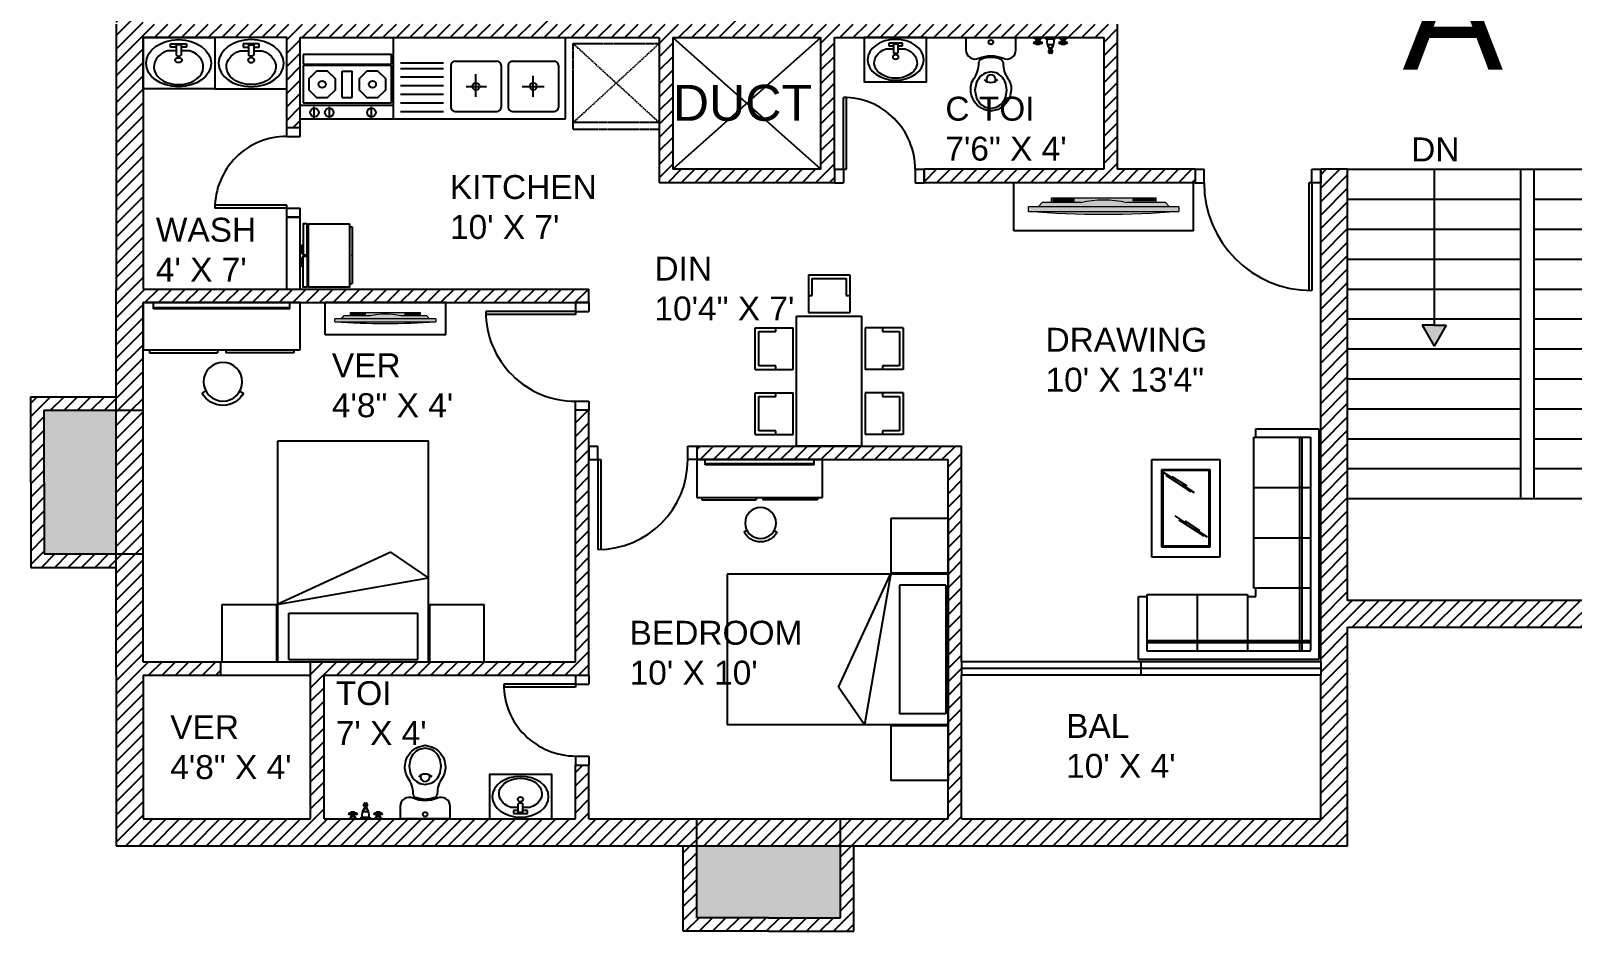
# Model space of a CAD drawing. Header units: inches. Extents: x -13968999 to -13960898, y 3615467 to 3617661.
# Drawn here: x -13963730 to -13963215, y 3616145 to 3616446 of the extents above; entities that cross this region are included whole.
import ezdxf

# ---------------------------------------------------------------- set-up
doc = ezdxf.new("R2010")
doc.units = ezdxf.units.IN
doc.linetypes.add('HIDDEN', pattern=[0.375, 0.25, -0.125])
for name, color, linetype in [('DOOR', 141, 'Continuous'), ('EQUIP', 5, 'Continuous'), ('furniture', 90, 'Continuous'), ('KITCHEN', 4, 'Continuous'), ('STAIRS', 10, 'Continuous'), ('T.V.', 44, 'Continuous'), ('TEXT', 10, 'Continuous'), ('TOILET', 11, 'Continuous'), ('WALL', 141, 'Continuous'), ('WASH BASIN', 246, 'Continuous')]:
    doc.layers.add(name, color=color, linetype=linetype)
doc.layers.add('moveis', color=254, linetype='Continuous', lineweight=5)
doc.layers.add('parede', color=7, linetype='Continuous', lineweight=30)
doc.styles.get("Standard").update_dxf_attribs({"font": 'arial.ttf'})
pattern_1 = [(45, (-1074.5756, 0), (-2.2450640303, 2.2450640303), [])]

# ---------------------------------------------------------------- blocks, each defined once
blk = doc.blocks.new('stairs')
h = blk.add_hatch(color=3)
h.dxf.hatch_style = 1
h.paths.add_polyline_path([(-13963276.97, 3616069.1), (-13963280.97, 3616069.1), (-13963276.97, 3616062.1), (-13963272.97, 3616069.1)])
h = blk.add_hatch(color=3)
h.dxf.hatch_style = 1
h.paths.add_polyline_path([(-13963214.72, 3616069.1), (-13963218.72, 3616069.1), (-13963214.72, 3616062.1), (-13963210.72, 3616069.1)])
for p, q in [((-13963305.85, 3616121.19), (-13963185.85, 3616121.19)), ((-13963305.85, 3615977.19), (-13963305.85, 3616121.19)), ((-13963248.1, 3616121.19), (-13963248.1, 3616011.19)), ((-13963243.6, 3616121.19), (-13963243.6, 3616011.19)), ((-13963185.85, 3616121.19), (-13963185.85, 3615977.19)), ((-13963305.85, 3616111.19), (-13963248.1, 3616111.19)), ((-13963243.6, 3616111.19), (-13963185.85, 3616111.19)), ((-13963305.85, 3616101.19), (-13963248.1, 3616101.19)), ((-13963243.6, 3616101.19), (-13963185.85, 3616101.19)), ((-13963305.85, 3616091.19), (-13963248.1, 3616091.19)), ((-13963243.6, 3616091.19), (-13963185.85, 3616091.19)), ((-13963305.85, 3616081.19), (-13963248.1, 3616081.19)), ((-13963243.6, 3616081.19), (-13963185.85, 3616081.19)), ((-13963305.85, 3616071.19), (-13963248.1, 3616071.19)), ((-13963243.6, 3616071.19), (-13963185.85, 3616071.19)), ((-13963305.85, 3616061.19), (-13963248.1, 3616061.19)), ((-13963243.6, 3616061.19), (-13963185.85, 3616061.19)), ((-13963305.85, 3616051.19), (-13963248.1, 3616051.19)), ((-13963243.6, 3616051.19), (-13963185.85, 3616051.19)), ((-13963305.85, 3616041.19), (-13963248.1, 3616041.19)), ((-13963243.6, 3616041.19), (-13963185.85, 3616041.19)), ((-13963305.85, 3616031.19), (-13963248.1, 3616031.19)), ((-13963243.6, 3616031.19), (-13963185.85, 3616031.19)), ((-13963305.85, 3616021.19), (-13963248.1, 3616021.19)), ((-13963243.6, 3616021.19), (-13963185.85, 3616021.19)), ((-13963305.85, 3616011.19), (-13963185.85, 3616011.19)), ((-13963185.85, 3615977.19), (-13963305.85, 3615977.19))]:
    blk.add_line(p, q)
at = {"color": 3}
for p, q in [((-13963276.97, 3616121.19), (-13963276.97, 3616069.1)), ((-13963214.72, 3616121.19), (-13963214.72, 3616069.1)), ((-13963276.97, 3616069.1), (-13963280.97, 3616069.1)), ((-13963280.97, 3616069.1), (-13963276.97, 3616062.1)), ((-13963276.97, 3616069.1), (-13963272.97, 3616069.1)), ((-13963272.97, 3616069.1), (-13963276.97, 3616062.1)), ((-13963214.72, 3616069.1), (-13963218.72, 3616069.1)), ((-13963218.72, 3616069.1), (-13963214.72, 3616062.1)), ((-13963214.72, 3616069.1), (-13963210.72, 3616069.1)), ((-13963210.72, 3616069.1), (-13963214.72, 3616062.1))]:
    blk.add_line(p, q, dxfattribs=at)
blk = doc.blocks.new('*U11')
for p, q in [((-2, 4.5), (1, 4.5)), ((-2, 4.5), (-2, 0)), ((-2, 0), (1, 0)), ((1, 0), (1, 4.5)), ((37, 0), (36, 0)), ((36, 0), (36, -35.99)), ((37, 4.5), (40, 4.5)), ((37, 0), (37, 4.5)), ((40, 0), (37, 0)), ((37, 0), (37, -36)), ((40, 4.5), (40, 0))]:
    blk.add_line(p, q)
blk.add_arc((37, 0), 36, 180, 270)
blk = doc.blocks.new('*U16')
for p, q in [((-14.53, -15.74), (-11.53, -15.74)), ((-14.53, -15.74), (-14.53, -20.24)), ((-14.53, -20.24), (-11.53, -20.24)), ((-11.53, -20.24), (-11.53, -15.74)), ((-11.53, -20.24), (-11.53, -50.24)), ((-11.53, -20.24), (-10.53, -20.24)), ((-10.53, -20.24), (-10.53, -50.22)), ((18.47, -15.74), (21.47, -15.74)), ((18.47, -20.24), (18.47, -15.74)), ((21.47, -20.24), (18.47, -20.24)), ((21.47, -15.74), (21.47, -20.24))]:
    blk.add_line(p, q)
blk.add_arc((-11.53, -20.24), 30, 270, 0)
blk = doc.blocks.new('*U20')
for p, q in [((24, -24), (24, 0)), ((23, -24), (23, -0.02)), ((0, -24), (-3, -24)), ((-3, -24), (-3, -28.5)), ((0, -24), (0, -28.5)), ((24, -24), (23, -24)), ((27, -24), (24, -24)), ((24, -24), (24, -28.5)), ((27, -24), (27, -28.5)), ((0, -28.5), (-3, -28.5)), ((27, -28.5), (24, -28.5))]:
    blk.add_line(p, q)
blk.add_arc((24, -24), 24, 90, 180.0007)
blk = doc.blocks.new('*U22')
for p, q in [((0, -24), (0, 0)), ((1, -24), (1, -0.02)), ((-3, -24), (0, -24)), ((-3, -24), (-3, -28.5)), ((0, -24), (0, -28.5)), ((0, -24), (1, -24)), ((24, -24), (27, -24)), ((24, -24), (24, -28.5)), ((27, -24), (27, -28.5)), ((-3, -28.5), (0, -28.5)), ((24, -28.5), (27, -28.5))]:
    blk.add_line(p, q)
blk.add_arc((0, -24), 24, 359.9993, 90)
blk = doc.blocks.new('*U21')
for p, q in [((0, -24), (0, 0)), ((1, -24), (1, -0.02)), ((-3, -24), (0, -24)), ((-3, -24), (-3, -28.5)), ((0, -24), (0, -28.5)), ((0, -24), (1, -24)), ((24, -24), (27, -24)), ((24, -24), (24, -28.5)), ((27, -24), (27, -28.5)), ((-3, -28.5), (0, -28.5)), ((24, -28.5), (27, -28.5))]:
    blk.add_line(p, q)
blk.add_arc((0, -24), 24, 359.9993, 90)
blk = doc.blocks.new('MAT-P08')
for p, q in [((-0.075, 1.211), (-0.075, 0.686)), ((-0.075, 1.211), (2.325, 1.211)), ((0.425, 1.211), (0.425, 0.686)), ((0.435, 1.211), (0.435, -0.814)), ((0.535, 1.191), (0.535, 0.766)), ((0.535, 1.191), (1.715, 1.191)), ((1.715, 1.191), (1.715, 0.766)), ((1.815, 1.211), (1.815, -0.814)), ((1.825, 1.211), (1.825, 0.686)), ((2.325, 1.211), (2.325, 0.686)), ((0.535, 0.766), (1.715, 0.766)), ((-0.075, 0.686), (0.425, 0.686)), ((0.425, 0.686), (1.815, 0.443)), ((1.468, 0.207), (0.435, 0.684)), ((1.825, 0.686), (2.325, 0.686)), ((1.815, 0.443), (1.468, 0.207)), ((0.435, -0.814), (1.815, -0.814))]:
    blk.add_line(p, q)
blk = doc.blocks.new('bero-2')
at = {"layer": 'furniture', "color": 0, "linetype": 'ByBlock'}
for p, q in [((-0.151, 0.845), (-0.186, 0.864)), ((0.175, 0.845), (0.21, 0.864)), ((-0.75, 0.45), (0.75, 0.45)), ((-0.75, 0), (-0.75, 0.45)), ((-0.69, 0.45), (-0.69, 0.48)), ((-0.69, 0.48), (-0.04, 0.48)), ((-0.04, 0.45), (-0.04, 0.48)), ((0.69, 0.48), (0.04, 0.48)), ((0.04, 0.45), (0.04, 0.48)), ((0.69, 0.45), (0.69, 0.48)), ((0.75, 0.45), (0.75, 0)), ((0.75, 0), (-0.75, 0)), ((-0.65, 0.06), (-0.65, 0)), ((0.65, 0.06), (-0.65, 0.06)), ((0.65, 0.05), (-0.65, 0.05)), ((0.65, 0.06), (0.65, 0))]:
    blk.add_line(p, q, dxfattribs=at)
blk.add_circle((0.012, 0.756), 0.185, dxfattribs=at)
blk.add_arc((0.012, 0.756), 0.225, 28.6941, 151.3059, dxfattribs=at)
blk = doc.blocks.new('SOFA 1')
at = {"layer": 'furniture'}
for p, q in [((-13963169.4, 3616343.5), (-13963169.4, 3616658)), ((-13963168, 3616659.4), (-13962922.5, 3616659.4)), ((-13963157.9, 3616355), (-13963157.9, 3616646.5)), ((-13963156.5, 3616647.9), (-13962934, 3616647.9)), ((-13963071.8, 3616570.4), (-13963071.8, 3616647.9)), ((-13963002.9, 3616570.4), (-13963002.9, 3616647.9)), ((-13962934, 3616647.9), (-13962934, 3616570.4)), ((-13962922.5, 3616659.4), (-13962922.5, 3616573.2)), ((-13963157.9, 3616561.8), (-13963080.4, 3616561.8)), ((-13963083.3, 3616573.2), (-13963083.3, 3616561.8)), ((-13963071.8, 3616573.2), (-13963083.3, 3616573.2)), ((-13963080.4, 3616561.8), (-13963080.4, 3616355)), ((-13962934, 3616570.4), (-13963071.8, 3616570.4)), ((-13962922.5, 3616573.2), (-13962934, 3616573.2)), ((-13963033.8, 3616385.3), (-13963033.8, 3616519.2)), ((-13963033.8, 3616519.2), (-13962940.8, 3616519.2)), ((-13962940.8, 3616519.2), (-13962940.8, 3616385.3)), ((-13963080.4, 3616492.8), (-13963157.9, 3616492.8)), ((-13963020.1, 3616399), (-13963020.1, 3616505.5)), ((-13963020.1, 3616505.5), (-13962954.5, 3616505.5)), ((-13963018.8, 3616400.3), (-13963018.8, 3616504.1)), ((-13963018.8, 3616504.1), (-13962955.9, 3616504.1)), ((-13962998.7, 3616480.1), (-13963016.3, 3616491.5)), ((-13962955.9, 3616504.1), (-13962955.9, 3616400.3)), ((-13962954.5, 3616505.5), (-13962954.5, 3616399)), ((-13962977.4, 3616468), (-13963011.8, 3616490.3)), ((-13962985.7, 3616469.6), (-13963006, 3616482.8)), ((-13962972.1, 3616462.8), (-13962988.6, 3616473.5)), ((-13962981.2, 3616419.1), (-13962998.8, 3616430.5)), ((-13962959.9, 3616407), (-13962994.2, 3616429.3)), ((-13963080.4, 3616423.9), (-13963157.9, 3616423.9)), ((-13962968.2, 3616408.6), (-13962988.5, 3616421.8)), ((-13962954.6, 3616401.8), (-13962971.1, 3616412.5)), ((-13962954.5, 3616399), (-13963020.1, 3616399)), ((-13962955.9, 3616400.3), (-13963018.8, 3616400.3)), ((-13962940.8, 3616385.3), (-13963033.8, 3616385.3)), ((-13963083.3, 3616343.5), (-13963169.4, 3616343.5)), ((-13963080.4, 3616355), (-13963157.9, 3616355)), ((-13963083.3, 3616355), (-13963083.3, 3616343.5))]:
    blk.add_line(p, q, dxfattribs=at)
at = {"layer": 'furniture', "color": 8}
for p, q in [((-13963146.4, 3616647.9), (-13963146.4, 3616355)), ((-13963143.6, 3616647.9), (-13963143.6, 3616355)), ((-13962934, 3616636.4), (-13963157.9, 3616636.4)), ((-13962934, 3616633.5), (-13963157.9, 3616633.5))]:
    blk.add_line(p, q, dxfattribs=at)
at = {"layer": 'furniture'}
for centre in [(-13963168, 3616658), (-13963156.5, 3616646.5)]:
    blk.add_arc(centre, 1.37, 90, 180, dxfattribs=at)
blk = doc.blocks.new('DINNING TABLE')
at = {"layer": 'furniture', "color": 3, "linetype": 'Continuous'}
for p, q in [((-13962824.27, 3616409.17), (-13962824.27, 3616392.47)), ((-13962824.27, 3616409.17), (-13962805.98, 3616409.17)), ((-13962822.65, 3616407.55), (-13962807.56, 3616407.55)), ((-13962822.65, 3616400.04), (-13962822.65, 3616407.55)), ((-13962807.56, 3616407.55), (-13962807.56, 3616400.04)), ((-13962805.98, 3616409.17), (-13962805.98, 3616392.47)), ((-13962795.61, 3616409.17), (-13962777.33, 3616409.17)), ((-13962795.61, 3616409.17), (-13962795.61, 3616392.47)), ((-13962794.04, 3616407.55), (-13962778.91, 3616407.55)), ((-13962794.04, 3616400.04), (-13962794.04, 3616407.55)), ((-13962778.91, 3616407.55), (-13962778.91, 3616400.04)), ((-13962777.33, 3616409.17), (-13962777.33, 3616392.47)), ((-13962824.27, 3616400.04), (-13962822.65, 3616400.04)), ((-13962807.56, 3616400.04), (-13962805.98, 3616400.04)), ((-13962795.61, 3616400.04), (-13962794.04, 3616400.04)), ((-13962778.91, 3616400.04), (-13962777.33, 3616400.04)), ((-13962824.27, 3616392.47), (-13962805.98, 3616392.47)), ((-13962795.61, 3616392.47), (-13962777.33, 3616392.47)), ((-13962829.43, 3616390.9), (-13962772.17, 3616390.9)), ((-13962829.43, 3616362.24), (-13962829.43, 3616390.9)), ((-13962772.17, 3616390.9), (-13962772.17, 3616362.24)), ((-13962753.89, 3616385.68), (-13962770.55, 3616385.68)), ((-13962770.55, 3616385.68), (-13962770.55, 3616367.4)), ((-13962763.03, 3616385.68), (-13962763.03, 3616384.11)), ((-13962753.89, 3616385.68), (-13962753.89, 3616367.4)), ((-13962763.03, 3616384.11), (-13962755.46, 3616384.11)), ((-13962755.46, 3616384.11), (-13962755.46, 3616369.03)), ((-13962753.89, 3616367.4), (-13962770.55, 3616367.4)), ((-13962755.46, 3616369.03), (-13962763.03, 3616369.03)), ((-13962763.03, 3616369.03), (-13962763.03, 3616367.4)), ((-13962772.17, 3616362.24), (-13962829.43, 3616362.24)), ((-13962805.98, 3616360.66), (-13962824.27, 3616360.66)), ((-13962824.27, 3616343.96), (-13962824.27, 3616360.66)), ((-13962805.98, 3616343.96), (-13962805.98, 3616360.66)), ((-13962777.33, 3616360.66), (-13962795.61, 3616360.66)), ((-13962795.61, 3616343.96), (-13962795.61, 3616360.66)), ((-13962777.33, 3616343.96), (-13962777.33, 3616360.66)), ((-13962822.65, 3616353.1), (-13962824.27, 3616353.1)), ((-13962822.65, 3616345.53), (-13962822.65, 3616353.1)), ((-13962805.98, 3616353.1), (-13962807.56, 3616353.1)), ((-13962807.56, 3616353.1), (-13962807.56, 3616345.53)), ((-13962794.04, 3616353.1), (-13962795.61, 3616353.1)), ((-13962794.04, 3616345.53), (-13962794.04, 3616353.1)), ((-13962777.33, 3616353.1), (-13962778.91, 3616353.1)), ((-13962778.91, 3616353.1), (-13962778.91, 3616345.53)), ((-13962807.56, 3616345.53), (-13962822.65, 3616345.53)), ((-13962778.91, 3616345.53), (-13962794.04, 3616345.53)), ((-13962805.98, 3616343.96), (-13962824.27, 3616343.96)), ((-13962777.33, 3616343.96), (-13962795.61, 3616343.96))]:
    blk.add_line(p, q, dxfattribs=at)
blk = doc.blocks.new('A1138DA')
at = {"color": 0}
for p, q in [((0.091, -0.123), (0.091, 0.123)), ((0.091, 0.123), (0.161, 0.123)), ((0.109, 0.04), (0.327, 0.04)), ((0.161, 0.123), (0.161, 0.04)), ((0.161, -0.123), (0.091, -0.123)), ((0.109, -0.04), (0.327, -0.04)), ((0.161, -0.04), (0.161, -0.123))]:
    blk.add_line(p, q, dxfattribs=at)
for points in [[(0.109, 0.04), (0.109, -0.04)], [(0.234, 0.169), (0.234, 0.04)], [(0.234, -0.04), (0.234, -0.169)]]:
    blk.add_lwpolyline(points, dxfattribs=at)
for centre, radius in [((0.5, 0), 0.5), ((0.434, 0), 0.0517)]:
    blk.add_circle(centre, radius, dxfattribs=at)
for centre, radius, start, end in [((0.574, 0), 0.38, 206.4484, 153.5516), ((0.302, 0), 0.047, 301.674, 58.326)]:
    blk.add_arc(centre, radius, start, end, dxfattribs=at)
blk = doc.blocks.new('BASIN')
at = {"layer": 'WASH BASIN'}
for points in [[(0, 0), (60.9, 0), (60.9, 85.6), (0, 85.6)], [(0, 0), (60.9, 0), (60.9, -85.6), (0, -85.6)]]:
    blk.add_lwpolyline(points, close=True, dxfattribs=at)
at = {"layer": 'WASH BASIN', "xscale": -56.10109982360841, "yscale": 77.57189111412524, "zscale": 20.77818511985496, "rotation": 180}
blk.add_blockref('A1138DA', (2.5, 43.2), dxfattribs=at)
at = {"layer": 'WASH BASIN', "xscale": 56.10109982360841, "yscale": 77.57189111412524, "zscale": 20.77818511985496}
blk.add_blockref('A1138DA', (2.5, -43.2), dxfattribs=at)
blk = doc.blocks.new('A$C5C1D47C0')
at = {"layer": 'EQUIP'}
blk.add_lwpolyline([(0, 0), (0.418, 0), (0.418, 0.587), (0, 0.587)], close=True, dxfattribs=at)
at = {"layer": 'EQUIP', "xscale": -0.38475, "yscale": 0.5320000000000001, "zscale": 0.1425, "rotation": 180}
blk.add_blockref('A1138DA', (0.017, 0.296), dxfattribs=at)
blk = doc.blocks.new('WC')
blk.add_line((0.55, 0), (0, 0))
for points in [[(0.354, 0.791, -0.118657), (0.44, 0.727, -0.10025), (0.488, 0.639), (0.495, 0.597, -0.195655), (0.462, 0.45, 0.151462), (0.408, 0.28, -0.356032), (0.368, 0.231, -0.170254), (0.182, 0.231, -0.356032), (0.142, 0.28, 0.151462), (0.088, 0.45, -0.195655), (0.055, 0.597), (0.062, 0.639, -0.10025), (0.11, 0.727, -0.118657), (0.196, 0.791), (0.275, 0.81)], [(0.099, 0.579), (0.111, 0.508, 0.096427), (0.148, 0.441, 0.113835), (0.216, 0.389), (0.276, 0.378), (0.338, 0.392, 0.1129), (0.402, 0.441, 0.096427), (0.439, 0.508), (0.451, 0.579), (0.439, 0.649, 0.096427), (0.402, 0.717, 0.1129), (0.338, 0.765), (0.275, 0.78), (0.212, 0.765, 0.1129), (0.148, 0.717, 0.096427), (0.111, 0.649)]]:
    blk.add_lwpolyline(points, format="xyb", close=True)
blk.add_lwpolyline([(0.55, 0), (0.55, 0.137, 0.542623), (0.409, 0.228, -0.212019), (0.141, 0.228, 0.542623), (0, 0.137), (0, 0)], format="xyb")
blk.add_circle((0.275, 0.05), 0.025)
for centre, radius, start, end in [((0.275, 0.389), 0.105, 44.1885, 135.8115), ((0.275, 0.462), 0.05, 154.6187, 25.3813)]:
    blk.add_arc(centre, radius, start, end)
blk = doc.blocks.new('BATHROOM OBJ')
at = {"layer": 'TOILET'}
for p, q in [((-24.56, -13.96), (-24.85, -13.96)), ((-24.56, -14.25), (-24.85, -14.25)), ((-23.57, -14.98), (-24.68, -14.98)), ((-23.69, -13.96), (-23.4, -13.96)), ((-23.69, -14.25), (-23.4, -14.25)), ((-21.08, -15.27), (-18.75, -15.27)), ((-20.49, -10.91), (-19.33, -10.91)), ((-19.33, -11.49), (-20.49, -11.49)), ((-20.49, -12.36), (-19.33, -12.36)), ((-19.33, -13.52), (-20.49, -13.52)), ((-20.2, -12.36), (-20.2, -11.78)), ((-19.62, -11.78), (-19.62, -12.36)), ((-16.13, -13.96), (-16.43, -13.96)), ((-16.13, -14.25), (-16.43, -14.25)), ((-15.14, -14.98), (-16.25, -14.98)), ((-15.26, -13.96), (-14.97, -13.96)), ((-15.26, -14.25), (-14.97, -14.25)), ((-25.73, -15.85), (-22.53, -15.85)), ((-25.15, -15.56), (-23.1, -15.56)), ((-21.66, -15.85), (-18.17, -15.85)), ((-17.3, -15.85), (-14.1, -15.85)), ((-16.73, -15.56), (-14.67, -15.56))]:
    blk.add_line(p, q, dxfattribs=at)
for points in [[(-24.56, -14.69), (-24.56, -13.52), (-23.69, -13.52), (-23.69, -14.69)], [(-16.13, -14.69), (-16.13, -13.52), (-15.26, -13.52), (-15.26, -14.69)]]:
    blk.add_lwpolyline(points, close=True, dxfattribs=at)
for points in [[(-20.49, -11.49), (-20.49, -10.91)], [(-20.2, -10.62), (-19.62, -10.62)], [(-19.62, -11.78), (-20.2, -11.78)], [(-19.33, -10.91), (-19.33, -11.49)]]:
    blk.add_lwpolyline(points, dxfattribs=at)
for centre in [(-25.14, -14.11), (-24.13, -14.11), (-23.11, -14.11), (-16.72, -14.11), (-15.7, -14.11), (-14.68, -14.11)]:
    blk.add_circle(centre, 0.325, dxfattribs=at)
for centre, radius, start, end in [((-26.16, -14.25), 1.66, 285.2551, 344.7449), ((-22.09, -14.25), 1.66, 195.2551, 254.7449), ((-20.84, -16.09), 0.852, 106.1502, 163.8498), ((-16.43, -14.69), 4.69, 150.2551, 187.125), ((-19.17, -12.94), 1.45, 156.3417, 203.6583), ((-20.21, -10.9), 0.282, 88.2224, 181.7776), ((-20.21, -11.5), 0.282, 178.2224, 271.7776), ((-19.61, -10.9), 0.282, 358.2224, 91.7776), ((-19.61, -11.5), 0.282, 268.2224, 1.7776), ((-23.4, -14.69), 4.69, 352.875, 29.7449), ((-20.66, -12.94), 1.45, 336.3417, 23.6584), ((-18.99, -16.09), 0.852, 16.1502, 73.8498), ((-17.73, -14.25), 1.66, 285.2551, 344.7449), ((-13.66, -14.25), 1.66, 195.2551, 254.7449)]:
    blk.add_arc(centre, radius, start, end, dxfattribs=at)
at = {"layer": 'TOILET', "xscale": 30.34117043062729, "yscale": 30.34117043062729, "zscale": 30.34117043062729}
blk.add_blockref('WC', (-8.34, -15.85), dxfattribs=at)
at = {"layer": 'TOILET', "xscale": 35.37916646338279, "yscale": 35.37916646338279, "zscale": 35.37916646338279, "rotation": 90}
blk.add_blockref('A$C5C1D47C0', (42.31, -15.85), dxfattribs=at)
blk = doc.blocks.new('KITCHEN')
at = {"layer": 'KITCHEN'}
for p, q in [((-56, -26.6), (-56, 36.3)), ((16.3, -26.6), (16.3, 36.3)), ((149.7, -26.6), (149.7, 36.3)), ((14.8, 23.2), (-53.6, 23.2)), ((-53.6, 23.2), (-53.6, 15.6)), ((-53.6, 15.6), (14.8, 15.6)), ((14.8, 14.6), (-53.6, 14.6)), ((-53.6, 14.6), (-53.6, -14.2)), ((14.8, 15.6), (14.8, 23.2)), ((14.8, -14.2), (14.8, 14.6)), ((21.9, 16.8), (55.2, 16.8)), ((21.9, 12.3), (55.2, 12.3)), ((60.8, 14.6), (60.8, -17.7)), ((64.1, 17.9), (96.4, 17.9)), ((99.7, 14.6), (99.7, -17.7)), ((105.2, 14.6), (105.2, -17.7)), ((108.6, 17.9), (140.8, 17.9)), ((144.2, 14.6), (144.2, -17.7)), ((-23.3, 10.3), (-15.6, 10.3)), ((-23.3, -10.3), (-23.3, 10.3)), ((-15.6, -10.3), (-15.6, 10.3)), ((21.9, 5.7), (55.2, 5.7)), ((80.2, -9.7), (80.2, 7.8)), ((124.7, -9.7), (124.7, 6.5)), ((-23.3, -10.3), (-15.6, -10.3)), ((21.9, -1), (55.2, -1)), ((21.9, -7.7), (55.2, -7.7)), ((72.7, -1.6), (88.5, -1.6)), ((116, -1.6), (133, -1.6)), ((-56, -16.2), (16.3, -16.2)), ((-53.6, -14.2), (14.8, -14.2)), ((-45, -26.1), (-45, -17.5)), ((-33.2, -26.1), (-33.2, -17.5)), ((-0.8, -26.1), (-0.8, -17.5)), ((21.9, -14.3), (55.2, -14.3)), ((21.9, -21), (55.2, -21)), ((64.1, -21), (96.4, -21)), ((108.6, -21), (140.8, -21)), ((-56, -26.6), (149.7, -26.6))]:
    blk.add_line(p, q, dxfattribs=at)
at = {"layer": 'KITCHEN', "linetype": 'HIDDEN'}
for p, q in [((155.6, 31.6), (222.3, 31.6)), ((222.3, 31.6), (155.6, -29.6)), ((155.6, 31.6), (222.3, -29.6)), ((155.6, -35.1), (155.6, 31.6)), ((222.3, 31.6), (222.3, -35.1)), ((222.3, -29.6), (155.6, -29.6)), ((222.3, -35.1), (155.6, -35.1))]:
    blk.add_line(p, q, dxfattribs=at)
at = {"layer": 'KITCHEN'}
for points in [[(-43.2, 10.3), (-49.2, 4.3), (-49.2, -4.3), (-43.2, -10.3), (-34.7, -10.3), (-28.6, -4.3), (-28.6, 4.3), (-34.7, 10.3)], [(-4.3, 10.3), (-10.3, 4.3), (-10.3, -4.3), (-4.3, -10.3), (4.3, -10.3), (10.3, -4.3), (10.3, 4.3), (4.3, 10.3)]]:
    blk.add_lwpolyline(points, close=True, dxfattribs=at)
for centre, radius in [((-38.9, 0), 2.78), ((0, 0), 2.78), ((80.2, -1.6), 2.78), ((124.7, -1.6), 2.78), ((-44.9, -21.8), 3.34), ((-33.4, -21.8), 3.34), ((-0.8, -21.8), 3.34)]:
    blk.add_circle(centre, radius, dxfattribs=at)
for centre, start, end in [((64.1, 14.6), 90, 180), ((96.4, 14.6), 0, 90), ((108.6, 14.6), 90, 180), ((140.8, 14.6), 0, 90), ((64.1, -17.7), 180, 270), ((96.4, -17.7), 270, 0), ((108.6, -17.7), 180, 270), ((140.8, -17.7), 270, 0)]:
    blk.add_arc(centre, 3.34, start, end, dxfattribs=at)
blk = doc.blocks.new('FRIDGE')
at = {"layer": 'KITCHEN'}
for p, q in [((-41.3, 63.5), (40.3, 63.5)), ((-41.3, 59.5), (-41.3, 63.5)), ((40.3, 59.5), (40.3, 63.5)), ((-15.1, -10.2), (-15.1, -7.8)), ((-3.1, -10.2), (-15.1, -10.2)), ((-3.1, -7.8), (-3.1, -10.2)), ((3.1, -7.8), (3.1, -10.2)), ((3.1, -10.2), (15.1, -10.2)), ((15.1, -10.2), (15.1, -7.8))]:
    blk.add_line(p, q, dxfattribs=at)
for points in [[(-45.9, 59.5), (45.9, 59.5), (45.9, 0), (-45.9, 0)], [(-45.9, -1.7), (-45.9, -7.8), (-1, -7.8), (-1, -1.7)], [(45.9, -1.7), (45.9, -7.8), (1, -7.8), (1, -1.7)]]:
    blk.add_lwpolyline(points, close=True, dxfattribs=at)
blk.add_point((-0.5, 63.5), dxfattribs=at)
blk = doc.blocks.new('PLASMA 2')
at = {"layer": 'moveis', "lineweight": 5, "ltscale": 0.08}
h = blk.add_hatch(dxfattribs=at)
h.set_pattern_fill('_USER,_O', color=0, scale=0.008, double=1, pattern_type=0)
h.set_pattern_definition([(360, (-4.134502, -6.848382), (2e-18, 0.008), []), (90, (-4.134502, -6.848382), (-0.008, 2e-18), [])])
h.paths.add_polyline_path([(-0.21, -0.097), (-0.362, -0.097), (-0.362, -0.111), (-0.21, -0.111)])
h = blk.add_hatch(dxfattribs=at)
h.set_pattern_fill('_USER,_O', color=0, scale=0.008, double=1, pattern_type=0)
h.set_pattern_definition([(180, (4.134502, -6.848382), (2e-18, 0.008), []), (90, (4.134502, -6.848382), (0.008, -1e-18), [])])
h.paths.add_polyline_path([(0.21, -0.097), (0.362, -0.097), (0.362, -0.111), (0.21, -0.111)])
at = {"layer": 'parede', "ltscale": 0.08}
h = blk.add_hatch(color=252, dxfattribs=at)
h.dxf.hatch_style = 1
h.set_gradient(color1=(131, 136, 145), one_color=1, tint=1, name='CURVED')
h.paths.add_polyline_path([(-0.535, -0.022), (0.535, -0.022, 0.040195)])
h = blk.add_hatch(color=252, dxfattribs=at)
h.dxf.hatch_style = 1
h.set_gradient(color1=(131, 136, 145), color2=(0, 0, 0), one_color=1, name='CURVED')
h.paths.add_polyline_path([(0.535, -0.022), (-0.535, -0.022), (-0.535, -0.055), (0.535, -0.055)])
h = blk.add_hatch(color=252, dxfattribs=at)
h.dxf.hatch_style = 1
h.set_gradient(color1=(131, 136, 145), one_color=1, tint=1, name='CYLINDER')
h.paths.add_polyline_path([(0.467, -0.055), (-0.467, -0.055), (-0.436, -0.088), (-0.164, -0.088, 0.114423), (0.164, -0.088), (0.436, -0.088)])
h = blk.add_hatch(color=252, dxfattribs=at)
h.dxf.hatch_style = 1
h.set_gradient(color1=(131, 136, 145), color2=(0, 0, 0), one_color=1, name='CURVED')
h.paths.add_polyline_path([(0.372, -0.088), (0.164, -0.088, -0.114423), (-0.164, -0.088), (-0.372, -0.088), (-0.372, -0.12), (0.372, -0.12)])
h.paths.add_polyline_path([(-0.21, -0.111), (-0.362, -0.111), (-0.362, -0.097), (-0.21, -0.097)], flags=16)
h.paths.add_polyline_path([(0.21, -0.111), (0.21, -0.097), (0.362, -0.097), (0.362, -0.111)], flags=16)
at = {"layer": 'moveis', "color": 0, "lineweight": 9, "ltscale": 0.08}
for p, q in [((-0.535, -0.022), (-0.535, -0.055)), ((0.535, -0.055), (-0.535, -0.055)), ((-0.467, -0.055), (-0.436, -0.088)), ((-0.436, -0.088), (-0.164, -0.088)), ((-0.372, -0.088), (-0.372, -0.12)), ((0.164, -0.088), (0.436, -0.088)), ((0.372, -0.088), (0.372, -0.12)), ((0.467, -0.055), (0.436, -0.088)), ((0.535, -0.055), (0.535, -0.022)), ((-0.372, -0.12), (0.372, -0.12))]:
    blk.add_line(p, q, dxfattribs=at)
at = {"layer": 'moveis', "color": 0, "lineweight": 5, "ltscale": 0.08}
blk.add_line((-0.535, -0.022), (0.535, -0.022), dxfattribs=at)
for points in [[(-0.362, -0.097), (-0.21, -0.097), (-0.21, -0.111), (-0.362, -0.111)], [(0.362, -0.097), (0.21, -0.097), (0.21, -0.111), (0.362, -0.111)]]:
    blk.add_lwpolyline(points, close=True, dxfattribs=at)
at = {"layer": 'moveis', "color": 0, "lineweight": 9, "ltscale": 0.08}
for centre, radius, start, end in [((0, -6.666), 6.666, 85.3965, 94.6035), ((0, 0.618), 0.724, 256.9449, 283.0551)]:
    blk.add_arc(centre, radius, start, end, dxfattribs=at)
blk = doc.blocks.new('T.V.')
for p, q in [((-13962268.96, 3616388.43), (-13962328.96, 3616388.43)), ((-13962328.96, 3616372.35), (-13962328.96, 3616388.43)), ((-13962268.96, 3616372.35), (-13962268.96, 3616388.43)), ((-13962268.96, 3616372.35), (-13962328.96, 3616372.35))]:
    blk.add_line(p, q)
at = {"layer": 'parede', "xscale": -46.96721271272321, "yscale": 46.96721271272321, "zscale": 46.96721271272321, "rotation": 180}
blk.add_blockref('PLASMA 2', (-13962298.96, 3616377.8), dxfattribs=at)

msp = doc.modelspace()

# ---------------------------------------------------------------- hatches: boundary and pattern name
at = {"true_color": 0xadddf7}
h = msp.add_hatch(dxfattribs=at)
h.set_pattern_fill('ANSI31', color=141)
h.set_pattern_definition(pattern_1)
h.paths.add_polyline_path([(-13963692.55, 3616443.74), (-13963644.55, 3616443.74), (-13963644.55, 3616413.74), (-13963640.05, 3616413.74), (-13963640.05, 3616443.74), (-13963520.05, 3616443.74), (-13963520.05, 3616395.24), (-13963466.05, 3616395.24), (-13963461.55, 3616395.24), (-13963461.55, 3616399.74), (-13963461.55, 3616443.74), (-13963371.55, 3616443.74), (-13963371.55, 3616399.74), (-13963431.55, 3616399.74), (-13963431.55, 3616395.24), (-13963371.55, 3616395.24), (-13963341.05, 3616395.24), (-13963341.05, 3616399.74), (-13963367.05, 3616399.74), (-13963367.05, 3616448.24), (-13963491.55, 3616448.24), (-13963491.55, 3616520.24), (-13963496.05, 3616520.24), (-13963496.05, 3616448.24), (-13963556.05, 3616448.24), (-13963556.05, 3616516.24), (-13963526.05, 3616516.24), (-13963526.05, 3616520.24), (-13963560.55, 3616520.24), (-13963560.55, 3616448.24), (-13963640.05, 3616448.24), (-13963692.55, 3616448.24), (-13963692.55, 3616484.24), (-13963701.55, 3616484.24), (-13963701.55, 3616448.24), (-13963701.55, 3616359.74), (-13963701.55, 3616319.24), (-13963692.55, 3616319.24), (-13963692.55, 3616355.24), (-13963543.55, 3616355.24), (-13963543.55, 3616359.74), (-13963692.55, 3616359.74)])
h.paths.add_polyline_path([(-13963515.55, 3616399.74), (-13963515.55, 3616443.74), (-13963491.55, 3616443.74), (-13963466.05, 3616443.74), (-13963466.05, 3616399.74)], flags=16)
h = msp.add_hatch(dxfattribs=at)
h.set_pattern_fill('ANSI31', color=141)
h.set_pattern_definition(pattern_1)
h.paths.add_polyline_path([(-13963161.05, 3616255.74), (-13963161.05, 3616399.74), (-13963170.05, 3616399.74), (-13963170.05, 3616255.74), (-13963290.05, 3616255.74), (-13963290.05, 3616399.74), (-13963299.05, 3616399.74), (-13963299.05, 3616395.24), (-13963299.05, 3616235.24), (-13963299.05, 3616230.74), (-13963299.05, 3616182.74), (-13963419.05, 3616182.74), (-13963419.05, 3616230.74), (-13963419.05, 3616235.24), (-13963419.05, 3616307.24), (-13963507.55, 3616307.24), (-13963507.55, 3616302.74), (-13963423.55, 3616302.74), (-13963423.55, 3616182.74), (-13963459.55, 3616182.74), (-13963459.55, 3616173.74), (-13963419.05, 3616173.74), (-13963290.05, 3616173.74), (-13963290.05, 3616230.74), (-13963290.05, 3616246.74), (-13963170.05, 3616246.74), (-13963170.05, 3616173.74), (-13963161.05, 3616173.74), (-13963036.55, 3616173.74), (-13963000.55, 3616173.74), (-13963000.55, 3616182.74), (-13963036.55, 3616182.74), (-13963036.55, 3616235.24), (-13963036.55, 3616302.74), (-13962952.55, 3616302.74), (-13962952.55, 3616307.24), (-13963041.05, 3616307.24), (-13963041.05, 3616235.24), (-13963041.05, 3616230.74), (-13963041.05, 3616182.74), (-13963161.05, 3616182.74), (-13963161.05, 3616230.74), (-13963161.05, 3616235.24)])
h = msp.add_hatch(dxfattribs=at)
h.set_pattern_fill('ANSI31', color=141)
h.set_pattern_definition(pattern_1)
h.paths.add_polyline_path([(-13963725.55, 3616295.24), (-13963725.55, 3616319.24), (-13963701.55, 3616319.24), (-13963701.55, 3616323.74), (-13963730.05, 3616323.74), (-13963730.05, 3616295.24), (-13963730.05, 3616266.74), (-13963701.55, 3616266.74), (-13963701.55, 3616271.24), (-13963725.55, 3616271.24)])
at = {"true_color": 0x139b48}
h = msp.add_hatch(color=114, dxfattribs=at)
h.dxf.hatch_style = 1
h.paths.add_polyline_path([(-13963725.55, 3616271.24), (-13963701.55, 3616271.24), (-13963701.55, 3616319.24), (-13963725.55, 3616319.24), (-13963725.55, 3616295.24)])
at = {"true_color": 0xadddf7}
h = msp.add_hatch(dxfattribs=at)
h.set_pattern_fill('ANSI31', color=141)
h.set_pattern_definition(pattern_1)
h.paths.add_polyline_path([(-13963692.55, 3616230.74), (-13963666.55, 3616230.74), (-13963666.55, 3616235.24), (-13963692.55, 3616235.24), (-13963692.55, 3616271.24), (-13963701.55, 3616271.24), (-13963701.55, 3616230.74), (-13963701.55, 3616173.74), (-13963636.55, 3616173.74), (-13963507.55, 3616173.74), (-13963507.55, 3616182.74), (-13963543.55, 3616182.74), (-13963543.55, 3616200.74), (-13963548.05, 3616200.74), (-13963548.05, 3616182.74), (-13963632.05, 3616182.74), (-13963632.05, 3616230.74), (-13963548.05, 3616230.74), (-13963543.55, 3616230.74), (-13963543.55, 3616302.74), (-13963543.55, 3616307.24), (-13963543.55, 3616319.24), (-13963548.05, 3616319.24), (-13963548.05, 3616307.24), (-13963548.05, 3616235.24), (-13963636.55, 3616235.24), (-13963636.55, 3616230.74), (-13963636.55, 3616182.74), (-13963692.55, 3616182.74)])
h = msp.add_hatch(dxfattribs=at)
h.set_pattern_fill('ANSI31', color=141)
h.set_pattern_definition(pattern_1)
h.paths.add_polyline_path([(-13963692.55, 3616319.24), (-13963701.55, 3616319.24), (-13963701.55, 3616271.24), (-13963692.55, 3616271.24)])
h = msp.add_hatch(dxfattribs=at)
h.set_pattern_fill('ANSI31', color=141)
h.set_pattern_definition(pattern_1)
h.paths.add_polyline_path([(-13963459.55, 3616182.74), (-13963507.55, 3616182.74), (-13963507.55, 3616173.74), (-13963459.55, 3616173.74)])
h = msp.add_hatch(dxfattribs=at)
h.set_pattern_fill('ANSI31', color=141)
h.set_pattern_definition(pattern_1)
h.paths.add_polyline_path([(-13963507.55, 3616173.74), (-13963512.05, 3616173.74), (-13963512.05, 3616145.24), (-13963483.55, 3616145.24), (-13963455.05, 3616145.24), (-13963455.05, 3616173.74), (-13963459.55, 3616173.74), (-13963459.55, 3616149.74), (-13963483.55, 3616149.74), (-13963507.55, 3616149.74)])
at = {"true_color": 0x139b48}
h = msp.add_hatch(color=114, dxfattribs=at)
h.dxf.hatch_style = 1
h.paths.add_polyline_path([(-13963483.55, 3616149.74), (-13963459.55, 3616149.74), (-13963459.55, 3616173.74), (-13963507.55, 3616173.74), (-13963507.55, 3616149.74)])

# ---------------------------------------------------------------- linework, layer by layer
at = {"color": 141, "true_color": 0xadddf7}
for p, q in [((-13963466.05, 3616443.74), (-13963515.55, 3616399.74)), ((-13963515.55, 3616443.74), (-13963466.05, 3616399.74))]:
    msp.add_line(p, q, dxfattribs=at)
at = {"layer": 'WALL', "color": 141, "true_color": 0xadddf7}
for p, q in [((-13963701.55, 3616448.24), (-13963701.55, 3616359.74)), ((-13963367.05, 3616448.24), (-13963367.05, 3616399.74)), ((-13963644.55, 3616443.74), (-13963692.55, 3616443.74)), ((-13963692.55, 3616443.74), (-13963692.55, 3616359.74)), ((-13963644.55, 3616413.74), (-13963644.55, 3616443.74)), ((-13963640.05, 3616443.74), (-13963520.05, 3616443.74)), ((-13963640.05, 3616413.74), (-13963640.05, 3616443.74)), ((-13963556.05, 3616443.74), (-13963520.05, 3616443.74)), ((-13963520.05, 3616443.74), (-13963520.05, 3616395.24)), ((-13963515.55, 3616443.74), (-13963515.55, 3616399.74)), ((-13963515.55, 3616443.74), (-13963491.55, 3616443.74)), ((-13963491.55, 3616443.74), (-13963466.05, 3616443.74)), ((-13963466.05, 3616399.74), (-13963466.05, 3616443.74)), ((-13963461.55, 3616399.74), (-13963461.55, 3616443.74)), ((-13963461.55, 3616443.74), (-13963371.55, 3616443.74)), ((-13963371.55, 3616443.74), (-13963371.55, 3616399.74)), ((-13963644.55, 3616413.74), (-13963640.05, 3616413.74)), ((-13963466.05, 3616395.24), (-13963520.05, 3616395.24)), ((-13963466.05, 3616399.74), (-13963515.55, 3616399.74)), ((-13963461.55, 3616395.24), (-13963466.05, 3616395.24)), ((-13963461.55, 3616399.74), (-13963461.55, 3616395.24)), ((-13963371.55, 3616399.74), (-13963431.55, 3616399.74)), ((-13963431.55, 3616395.24), (-13963431.55, 3616399.74)), ((-13963371.55, 3616395.24), (-13963431.55, 3616395.24)), ((-13963371.55, 3616399.74), (-13963423.55, 3616399.74)), ((-13963341.05, 3616395.24), (-13963419.05, 3616395.24)), ((-13963341.05, 3616399.74), (-13963367.05, 3616399.74)), ((-13963341.05, 3616399.74), (-13963341.05, 3616395.24)), ((-13963290.05, 3616399.74), (-13963299.05, 3616399.74)), ((-13963299.05, 3616395.24), (-13963299.05, 3616399.74)), ((-13963299.05, 3616235.24), (-13963299.05, 3616395.24)), ((-13963290.05, 3616399.74), (-13963170.05, 3616399.74)), ((-13963290.05, 3616255.74), (-13963290.05, 3616399.74)), ((-13963644.55, 3616359.74), (-13963644.55, 3616383.74)), ((-13963640.05, 3616383.74), (-13963644.55, 3616383.74)), ((-13963640.05, 3616359.74), (-13963640.05, 3616383.74)), ((-13963640.05, 3616359.74), (-13963640.05, 3616383.74)), ((-13963701.55, 3616230.74), (-13963701.55, 3616359.74)), ((-13963692.55, 3616359.74), (-13963543.55, 3616359.74)), ((-13963692.55, 3616359.74), (-13963644.55, 3616359.74)), ((-13963543.55, 3616355.24), (-13963543.55, 3616359.74)), ((-13963692.55, 3616235.24), (-13963692.55, 3616355.24)), ((-13963692.55, 3616355.24), (-13963543.55, 3616355.24)), ((-13963730.05, 3616295.24), (-13963730.05, 3616323.74)), ((-13963730.05, 3616323.74), (-13963701.55, 3616323.74)), ((-13963725.55, 3616319.24), (-13963692.55, 3616319.24)), ((-13963725.55, 3616295.24), (-13963725.55, 3616319.24)), ((-13963548.05, 3616307.24), (-13963548.05, 3616319.24)), ((-13963543.55, 3616319.24), (-13963548.05, 3616319.24)), ((-13963543.55, 3616307.24), (-13963543.55, 3616319.24)), ((-13963548.05, 3616235.24), (-13963548.05, 3616307.24)), ((-13963543.55, 3616302.74), (-13963543.55, 3616307.24)), ((-13963543.55, 3616230.74), (-13963543.55, 3616302.74)), ((-13963507.55, 3616307.24), (-13963507.55, 3616302.74)), ((-13963507.55, 3616307.24), (-13963419.05, 3616307.24)), ((-13963507.55, 3616302.74), (-13963423.55, 3616302.74)), ((-13963423.55, 3616182.74), (-13963423.55, 3616302.74)), ((-13963419.05, 3616235.24), (-13963419.05, 3616307.24)), ((-13963730.05, 3616295.24), (-13963730.05, 3616266.74)), ((-13963725.55, 3616295.24), (-13963725.55, 3616271.24)), ((-13963725.55, 3616271.24), (-13963692.55, 3616271.24)), ((-13963730.05, 3616266.74), (-13963701.55, 3616266.74)), ((-13963170.05, 3616255.74), (-13963290.05, 3616255.74)), ((-13963290.05, 3616230.74), (-13963290.05, 3616246.74)), ((-13963290.05, 3616246.74), (-13963170.05, 3616246.74)), ((-13963692.55, 3616235.24), (-13963636.55, 3616235.24)), ((-13963666.55, 3616230.74), (-13963666.55, 3616235.24)), ((-13963636.55, 3616235.24), (-13963548.05, 3616235.24)), ((-13963636.55, 3616230.74), (-13963636.55, 3616235.24)), ((-13963299.05, 3616235.24), (-13963419.05, 3616235.24)), ((-13963419.05, 3616235.24), (-13963419.05, 3616230.74)), ((-13963359.05, 3616230.74), (-13963359.05, 3616235.24)), ((-13963299.05, 3616235.24), (-13963299.05, 3616230.74)), ((-13963701.55, 3616230.74), (-13963701.55, 3616173.74)), ((-13963692.55, 3616230.74), (-13963692.55, 3616182.74)), ((-13963692.55, 3616230.74), (-13963636.55, 3616230.74)), ((-13963636.55, 3616182.74), (-13963636.55, 3616230.74)), ((-13963632.05, 3616182.74), (-13963632.05, 3616230.74)), ((-13963632.05, 3616230.74), (-13963548.05, 3616230.74)), ((-13963548.05, 3616230.74), (-13963543.55, 3616230.74)), ((-13963299.05, 3616232.99), (-13963419.05, 3616232.99)), ((-13963419.05, 3616182.74), (-13963419.05, 3616230.74)), ((-13963299.05, 3616230.74), (-13963419.05, 3616230.74)), ((-13963299.05, 3616182.74), (-13963299.05, 3616230.74)), ((-13963290.05, 3616173.74), (-13963290.05, 3616230.74)), ((-13963548.05, 3616182.74), (-13963548.05, 3616200.74)), ((-13963548.05, 3616200.74), (-13963543.55, 3616200.74)), ((-13963543.55, 3616182.74), (-13963543.55, 3616200.74)), ((-13963692.55, 3616182.74), (-13963636.55, 3616182.74)), ((-13963632.05, 3616182.74), (-13963548.05, 3616182.74)), ((-13963543.55, 3616182.74), (-13963423.55, 3616182.74)), ((-13963507.55, 3616149.74), (-13963507.55, 3616182.74)), ((-13963459.55, 3616149.74), (-13963459.55, 3616182.74)), ((-13963419.05, 3616182.74), (-13963299.05, 3616182.74)), ((-13963701.55, 3616173.74), (-13963636.55, 3616173.74)), ((-13963636.55, 3616173.74), (-13963419.05, 3616173.74)), ((-13963512.05, 3616145.24), (-13963512.05, 3616173.74)), ((-13963455.05, 3616145.24), (-13963455.05, 3616173.74)), ((-13963419.05, 3616173.74), (-13963290.05, 3616173.74)), ((-13963483.55, 3616149.74), (-13963507.55, 3616149.74)), ((-13963483.55, 3616149.74), (-13963459.55, 3616149.74)), ((-13963483.55, 3616145.24), (-13963512.05, 3616145.24)), ((-13963483.55, 3616145.24), (-13963455.05, 3616145.24))]:
    msp.add_line(p, q, dxfattribs=at)

# ---------------------------------------------------------------- block references
at = {"layer": 'DOOR', "color": 141, "true_color": 0xadddf7}
for name, p in [('*U22', (-13963458.55, 3616423.74)), ('*U11', (-13963339.05, 3616395.24)), ('*U16', (-13963529.02, 3616322.98))]:
    msp.add_blockref(name, p, dxfattribs=at)
for name, p, rotation in [('*U21', (-13963668.55, 3616386.74), 90), ('*U16', (-13963527.81, 3616340.71), 270), ('*U20', (-13963572.05, 3616203.74), 90)]:
    msp.add_blockref(name, p, dxfattribs=dict(at, rotation=rotation))
at = {"layer": 'furniture', "color": 141, "true_color": 0xadddf7, "rotation": 180}
for p, xscale, yscale, zscale in [((-13963666.29, 3616355.24), -35.01906674115725, 35.01906674115725, 35.01906674115725), ((-13963486.55, 3616302.74), -28.00000000255396, 28.00000000255396, 28.00000000255396)]:
    msp.add_blockref('bero-2', p, dxfattribs=dict(at, xscale=xscale, yscale=yscale, zscale=zscale))
at = {"layer": 'KITCHEN', "color": 141, "true_color": 0xadddf7, "xscale": 0.431206254055119, "yscale": 0.431206254055119, "zscale": 0.431206254055119}
msp.add_blockref('KITCHEN', (-13963615.92, 3616428.11), dxfattribs=at)
at = {"layer": 'KITCHEN', "color": 141, "true_color": 0xadddf7, "xscale": 0.2311085672369792, "yscale": 0.2311085672369792, "zscale": 0.2311085672369792, "rotation": 270}
msp.add_blockref('FRIDGE', (-13963637.3, 3616370.92), dxfattribs=at)
at = {"layer": 'STAIRS', "color": 242, "true_color": 0xcd2027}
msp.add_blockref('stairs', (15.8, 278.55), dxfattribs=at)
at = {"layer": 'STAIRS', "color": 141, "true_color": 0xadddf7}
for name, p, xscale, yscale, zscale, rotation in [('DINNING TABLE', (-11222214.33, 14200269.14), 0.758009825725801, 0.758009825725801, 0.758009825725801, 90), ('SOFA 1', (-17367719.05, 4498029.03), 0.2438142272060984, 0.2438142272060984, 0.2438142272060984, 180)]:
    msp.add_blockref(name, p, dxfattribs=dict(at, xscale=xscale, yscale=yscale, zscale=zscale, rotation=rotation))
at = {"layer": 'T.V.', "color": 141, "true_color": 0xadddf7}
msp.add_blockref('T.V.', (-1072.59, 6.8), dxfattribs=at)
at = {"layer": 'T.V.', "color": 141, "true_color": 0xadddf7, "xscale": 0.6714276214440663, "yscale": 0.6714276214440663, "zscale": 0.6714276214440663}
msp.add_blockref('T.V.', (-4588938.38, 1188212.15), dxfattribs=at)
at = {"layer": 'TOILET', "color": 141, "true_color": 0xadddf7, "rotation": 180}
msp.add_blockref('BATHROOM OBJ', (-13963409.24, 3616427.89), dxfattribs=at)
at = {"layer": 'TOILET', "color": 141, "true_color": 0xadddf7, "yscale": 36.47116831024228, "zscale": 36.47116831024228}
for p, xscale, rotation in [((-13963663.34, 3616279.39), -36.47116831024228, 180), ((-13963467.7, 3616280.34), 36.47116831024228, 270)]:
    msp.add_blockref('MAT-P08', p, dxfattribs=dict(at, xscale=xscale, rotation=rotation))
at = {"layer": 'TOILET', "color": 141, "true_color": 0xadddf7}
msp.add_blockref('BATHROOM OBJ', (-13963598.29, 3616198.59), dxfattribs=at)
at = {"layer": 'WASH BASIN', "color": 141, "true_color": 0xadddf7, "xscale": -0.2805108573824266, "yscale": 0.2805108573824266, "zscale": 0.2805108573824266, "rotation": 90}
msp.add_blockref('BASIN', (-13963668.55, 3616443.74), dxfattribs=at)

# ---------------------------------------------------------------- texts
at = {"layer": 'TEXT', "color": 240, "true_color": 0xed1f24, "attachment_point": 1}
for s, width, insert, char_height in [('A', 12.1675, (-13963271.68, 3616469.05), 36), ('C TOI\\P7\'6" X 4\'', 41.8671, (-13963424.47, 3616423.98), 8), ('DN', 19.8335, (-13963268.82, 3616410.37), 8), ("KITCHEN\\P10' X 7'", 41.8671, (-13963590, 3616397.81), 8), ("WASH \\P4' X 7'", 41.8671, (-13963688.27, 3616383.55), 8), ('DIN \\P10\'4" X 7\'', 55.636, (-13963521.67, 3616370.58), 8), ('DRAWING \\P10\' X 13\'4"', 55.636, (-13963391, 3616346.79), 8), ('VER \\P4\'8" X 4\'', 41.8671, (-13963629.46, 3616338.26), 8), ("BEDROOM\\P10' X 10'", 41.8671, (-13963529.97, 3616248.92), 8), ("TOI\\P7' X 4'", 41.8671, (-13963628.15, 3616228.74), 8), ('VER \\P4\'8" X 4\'', 41.8671, (-13963683.47, 3616217.38), 8), ("BAL\\P10' X 4'", 41.8671, (-13963384.12, 3616217.8), 8)]:
    msp.add_mtext_dynamic_manual_height_columns(s, width=width, gutter_width=12.5, heights=[0], dxfattribs=dict(at, insert=insert, char_height=char_height))
at = {"layer": 'TEXT', "color": 141, "true_color": 0xadddf7, "insert": (-13963515.55, 3616427.95), "char_height": 12, "attachment_point": 1}
msp.add_mtext_dynamic_manual_height_columns('DUCT', width=32.1361, gutter_width=12.5, heights=[0], dxfattribs=at)

doc.saveas('drawing.dxf')
